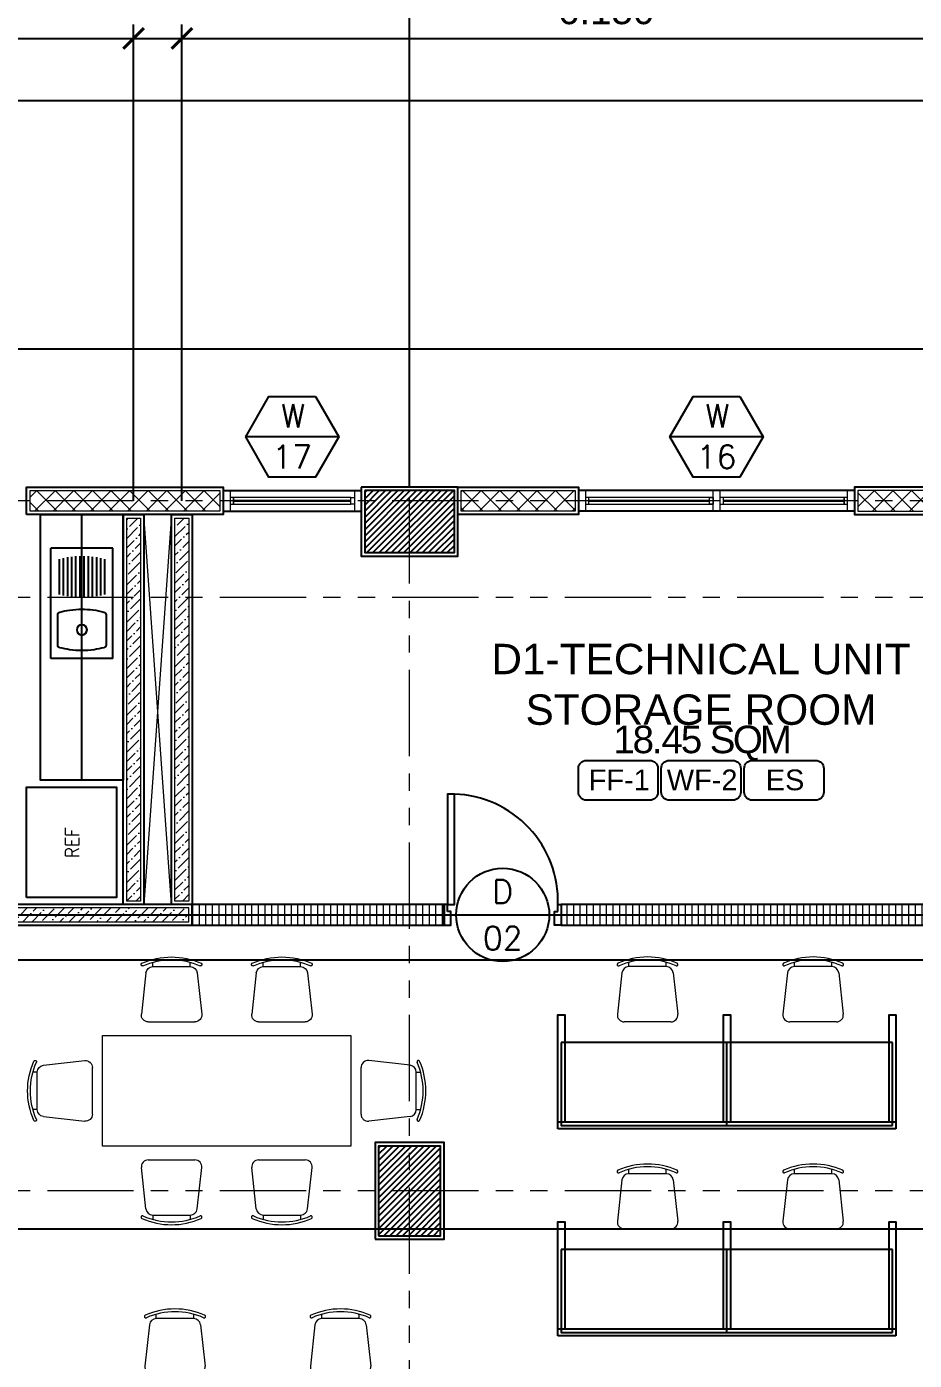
# Model space of a CAD drawing. Header units: metres. Extents: x -12400 to 1, y 0 to 106422.
# Drawn here: x -12144.23 to -12137.8, y 106400.84 to 106410.51 of the extents above; entities that cross this region are included whole.
import ezdxf
from ezdxf.enums import TextEntityAlignment as Align

# ---------------------------------------------------------------- set-up
doc = ezdxf.new("R2010")
doc.units = ezdxf.units.M
doc.header["$PDMODE"] = 35
doc.linetypes.add('HIDDEN2', pattern=[4.762499999999999, 3.175, -1.5875])
doc.linetypes.add('PHANTOM2', pattern=[1.25, 0.625, -0.125, 0.125, -0.125, 0.125, -0.125])
for name, color, linetype, lineweight in [('.3', 6, 'Continuous', 30), ('0.1', 1, 'Continuous', 9), ('0.20', 2, 'Continuous', 20), ('A-DIM-100', 8, 'Continuous', 0), ('DIM 001', 251, 'Continuous', 13), ('FURN 0009', 49, 'Continuous', 9), ('HATCH', 250, 'Continuous', 5)]:
    doc.layers.add(name, color=color, linetype=linetype, lineweight=lineweight)
for name, color, linetype in [('1AR', 1, 'Continuous'), ('1CO-FIXTURE', 1, 'Continuous'), ('1CO-FURNITURE', 1, 'Continuous'), ('2TX-AR', 2, 'Continuous'), ('FIXTURE', 35, 'Continuous'), ('SCH-DOOR', 23, 'Continuous'), ('SCH-FLR', 224, 'Continuous'), ('SCH-WIND', 181, 'Continuous'), ('stone', 15, 'Continuous'), ('txt', 2, 'Continuous'), ('WALL', 7, 'Continuous'), ('WINDOW', 1, 'Continuous')]:
    doc.layers.add(name, color=color, linetype=linetype)
doc.layers.add('GUIDELINES', color=206, linetype='Continuous', plot=False)
doc.styles.add('arial', font='arial.ttf')
doc.styles.add('Arial-Bold', font='arial.ttf')
doc.styles.add('DIMTXT-100', font='arial.ttf')
doc.styles.add('PSM', font='simplex')
doc.styles.add('swis721', font='swiss.ttf')
doc.styles.add('T-0.15', font='romans.shx', dxfattribs={"height": 0.15})
doc.dimstyles.new('D-100', dxfattribs={"dimtxt": 0.2, "dimasz": 0.15, "dimexe": 0.1, "dimexo": 0.1, "dimgap": 0.1, "dimtad": 1, "dimdec": 3, "dimzin": 4, "dimdsep": 46, "dimtxsty": 'DIMTXT-100', "dimblk": 'ARCHTICK', "dimcen": 0.2, "dimdle": 0.1, "dimclrd": 8, "dimclre": 8, "dimclrt": 2, "dimadec": 0, "dimazin": 1, "dimtfac": 1, "dimtdec": 3, "dimtofl": 0, "dimtmove": 2, "dimatfit": 3, "dimfxl": 1, "dimarcsym": 0})
doc.dimstyles.new('DIM 200', dxfattribs={"dimtxt": 200, "dimasz": 1, "dimexe": 0, "dimexo": 40, "dimgap": 50, "dimtad": 1, "dimtoh": 1, "dimdec": 0, "dimlfac": 2, "dimtxsty": 'swis721', "dimblk": 'CIR', "dimcen": 0, "dimclrd": 155, "dimclre": 155, "dimclrt": 4, "dimadec": 0, "dimazin": 0, "dimtfac": 1, "dimtdec": 0, "dimtix": 1, "dimtmove": 1, "dimatfit": 3, "dimldrblk": 'CIR', "dimfxl": 0, "dimarcsym": 0})

# ---------------------------------------------------------------- blocks, each defined once
blk = doc.blocks.new('CIR')
at = {"color": 4}
blk.add_circle((0, 0), 50, dxfattribs=at)
blk = doc.blocks.new('D-TAG')
at = {"layer": 'SCH-DOOR'}
blk.add_line((-0.2999999999883585, 0), (0.2999999999883585, 0), dxfattribs=at)
blk.add_circle((0, 5.821121362714621e-11), 0.3, dxfattribs=at)
at = {"layer": 'SCH-DOOR', "color": 2, "style": 'T-0.15'}
for tag, p in [('D-TAG', (-7.105427357601002e-14, 0.150000000029106)), ('D-NO', (-7.105427357601002e-14, -0.1499999999709054))]:
    blk.add_attdef(tag, text='', height=0.15, dxfattribs=at).set_placement(p, align=Align.MIDDLE_CENTER)
blk = doc.blocks.new('_ArchTick')
at = {"color": 0, "linetype": 'ByBlock', "const_width": 0.15}
blk.add_lwpolyline([(-0.5, -0.5), (0.5, 0.5)], dxfattribs=at)
blk = doc.blocks.new('*D106')
at = {"layer": 'DEFPOINTS', "color": 0, "transparency": 16777216}
for p in [(-12136.95441529414, 106411.3202236537), (-12162.95441529414, 106407.0702236537), (-12136.95441529414, 106407.0702236537)]:
    blk.add_point(p, dxfattribs=at)
at = {"layer": 'DIM 001', "color": 8, "lineweight": -2, "transparency": 16777216}
for p, q in [((-12162.95441529414, 106407.1702236537), (-12162.95441529414, 106411.4202236537)), ((-12136.95441529414, 106407.1702236537), (-12136.95441529414, 106411.4202236537)), ((-12163.05441529414, 106411.3202236537), (-12136.85441529414, 106411.3202236537))]:
    blk.add_line(p, q, dxfattribs=at)
at = {"layer": 'DIM 001', "color": 8, "lineweight": -2, "transparency": 16777216, "xscale": 0.15, "yscale": 0.15, "zscale": 0.15, "rotation": 180}
blk.add_blockref('_ArchTick', (-12162.95441529414, 106411.3202236537), dxfattribs=at)
at = {"layer": 'DIM 001', "color": 8, "lineweight": -2, "transparency": 16777216, "xscale": 0.15, "yscale": 0.15, "zscale": 0.15}
blk.add_blockref('_ArchTick', (-12136.95441529414, 106411.3202236537), dxfattribs=at)
at = {"layer": 'DIM 001', "color": 2, "transparency": 16777216, "insert": (-12149.95441529414, 106411.5223382512), "char_height": 0.2, "attachment_point": 5, "style": 'DIMTXT-100'}
blk.add_mtext('26.000', dxfattribs=at)
blk = doc.blocks.new('*D111')
at = {"layer": 'DEFPOINTS', "color": 0, "transparency": 16777216}
for p in [(-12141.45441529414, 106410.8702236537), (-12145.95441529414, 106407.0702236537), (-12141.45441529414, 106407.0702236537)]:
    blk.add_point(p, dxfattribs=at)
at = {"layer": 'DIM 001', "color": 8, "lineweight": -2, "transparency": 16777216}
for p, q in [((-12145.95441529414, 106407.1702236537), (-12145.95441529414, 106410.9702236537)), ((-12141.45441529414, 106407.1702236537), (-12141.45441529414, 106410.9702236537)), ((-12146.05441529414, 106410.8702236537), (-12141.35441529414, 106410.8702236537))]:
    blk.add_line(p, q, dxfattribs=at)
at = {"layer": 'DIM 001', "color": 8, "lineweight": -2, "transparency": 16777216, "xscale": 0.15, "yscale": 0.15, "zscale": 0.15, "rotation": 180}
blk.add_blockref('_ArchTick', (-12145.95441529414, 106410.8702236537), dxfattribs=at)
at = {"layer": 'DIM 001', "color": 8, "lineweight": -2, "transparency": 16777216, "xscale": 0.15, "yscale": 0.15, "zscale": 0.15}
blk.add_blockref('_ArchTick', (-12141.45441529414, 106410.8702236537), dxfattribs=at)
at = {"layer": 'DIM 001', "color": 2, "transparency": 16777216, "insert": (-12143.70441529414, 106411.0723382512), "char_height": 0.2, "attachment_point": 5, "style": 'DIMTXT-100'}
blk.add_mtext('4.500', dxfattribs=at)
blk = doc.blocks.new('*D112')
at = {"layer": 'DEFPOINTS', "color": 0, "transparency": 16777216}
for p in [(-12136.95441529414, 106410.8702236537), (-12141.45441529414, 106407.0702236537), (-12136.95441529414, 106407.0702236537)]:
    blk.add_point(p, dxfattribs=at)
at = {"layer": 'DIM 001', "color": 8, "lineweight": -2, "transparency": 16777216}
for p, q in [((-12141.45441529414, 106407.1702236537), (-12141.45441529414, 106410.9702236537)), ((-12136.95441529414, 106407.1702236537), (-12136.95441529414, 106410.9702236537)), ((-12141.55441529414, 106410.8702236537), (-12136.85441529414, 106410.8702236537))]:
    blk.add_line(p, q, dxfattribs=at)
at = {"layer": 'DIM 001', "color": 8, "lineweight": -2, "transparency": 16777216, "xscale": 0.15, "yscale": 0.15, "zscale": 0.15, "rotation": 180}
blk.add_blockref('_ArchTick', (-12141.45441529414, 106410.8702236537), dxfattribs=at)
at = {"layer": 'DIM 001', "color": 8, "lineweight": -2, "transparency": 16777216, "xscale": 0.15, "yscale": 0.15, "zscale": 0.15}
blk.add_blockref('_ArchTick', (-12136.95441529414, 106410.8702236537), dxfattribs=at)
at = {"layer": 'DIM 001', "color": 2, "transparency": 16777216, "insert": (-12139.20441529414, 106411.0723382512), "char_height": 0.2, "attachment_point": 5, "style": 'DIMTXT-100'}
blk.add_mtext('4.500', dxfattribs=at)
blk = doc.blocks.new('*D117')
at = {"layer": 'DEFPOINTS', "color": 0, "transparency": 16777216}
for p in [(-12143.45441529413, 106410.4202236537), (-12145.95441529414, 106407.0702236537), (-12143.45441529413, 106406.9702236537)]:
    blk.add_point(p, dxfattribs=at)
at = {"layer": 'DIM 001', "color": 8, "lineweight": -2, "transparency": 16777216}
for p, q in [((-12145.95441529414, 106407.1702236537), (-12145.95441529414, 106410.5202236537)), ((-12143.45441529413, 106407.0702236537), (-12143.45441529413, 106410.5202236537)), ((-12146.05441529414, 106410.4202236537), (-12143.35441529412, 106410.4202236537))]:
    blk.add_line(p, q, dxfattribs=at)
at = {"layer": 'DIM 001', "color": 8, "lineweight": -2, "transparency": 16777216, "xscale": 0.15, "yscale": 0.15, "zscale": 0.15, "rotation": 180}
blk.add_blockref('_ArchTick', (-12145.95441529414, 106410.4202236537), dxfattribs=at)
at = {"layer": 'DIM 001', "color": 8, "lineweight": -2, "transparency": 16777216, "xscale": 0.15, "yscale": 0.15, "zscale": 0.15}
blk.add_blockref('_ArchTick', (-12143.45441529413, 106410.4202236537), dxfattribs=at)
at = {"layer": 'DIM 001', "color": 2, "transparency": 16777216, "insert": (-12144.70441529413, 106410.6223382512), "char_height": 0.2, "attachment_point": 5, "style": 'DIMTXT-100'}
blk.add_mtext('2.500', dxfattribs=at)
blk = doc.blocks.new('*D118')
at = {"layer": 'DEFPOINTS', "color": 0, "transparency": 16777216}
for p in [(-12143.10441529414, 106410.4202236537), (-12143.45441529413, 106406.9702236537), (-12143.10441529414, 106406.9702236538)]:
    blk.add_point(p, dxfattribs=at)
at = {"layer": 'DIM 001', "color": 8, "lineweight": -2, "transparency": 16777216}
for p, q in [((-12143.45441529413, 106407.0702236537), (-12143.45441529413, 106410.5202236537)), ((-12143.10441529414, 106407.0702236538), (-12143.10441529414, 106410.5202236537)), ((-12143.55441529413, 106410.4202236537), (-12143.00441529414, 106410.4202236537))]:
    blk.add_line(p, q, dxfattribs=at)
at = {"layer": 'DIM 001', "color": 8, "lineweight": -2, "transparency": 16777216, "xscale": 0.15, "yscale": 0.15, "zscale": 0.15, "rotation": 180}
blk.add_blockref('_ArchTick', (-12143.45441529413, 106410.4202236537), dxfattribs=at)
at = {"layer": 'DIM 001', "color": 8, "lineweight": -2, "transparency": 16777216, "xscale": 0.15, "yscale": 0.15, "zscale": 0.15}
blk.add_blockref('_ArchTick', (-12143.10441529414, 106410.4202236537), dxfattribs=at)
at = {"layer": 'DIM 001', "color": 2, "transparency": 16777216, "insert": (-12143.27941529413, 106410.7724064641), "char_height": 0.2, "attachment_point": 5, "style": 'DIMTXT-100'}
blk.add_mtext('.350', dxfattribs=at)
blk = doc.blocks.new('*D119')
at = {"layer": 'DEFPOINTS', "color": 0, "transparency": 16777216}
for p in [(-12136.95441529414, 106410.4202236537), (-12136.95441529414, 106407.0702236537), (-12143.10441529414, 106406.9702236538)]:
    blk.add_point(p, dxfattribs=at)
at = {"layer": 'DIM 001', "color": 8, "lineweight": -2, "transparency": 16777216}
for p, q in [((-12143.10441529414, 106407.0702236538), (-12143.10441529414, 106410.5202236537)), ((-12136.95441529414, 106407.1702236537), (-12136.95441529414, 106410.5202236537)), ((-12143.20441529414, 106410.4202236537), (-12136.85441529414, 106410.4202236537))]:
    blk.add_line(p, q, dxfattribs=at)
at = {"layer": 'DIM 001', "color": 8, "lineweight": -2, "transparency": 16777216, "xscale": 0.15, "yscale": 0.15, "zscale": 0.15, "rotation": 180}
blk.add_blockref('_ArchTick', (-12143.10441529414, 106410.4202236537), dxfattribs=at)
at = {"layer": 'DIM 001', "color": 8, "lineweight": -2, "transparency": 16777216, "xscale": 0.15, "yscale": 0.15, "zscale": 0.15}
blk.add_blockref('_ArchTick', (-12136.95441529414, 106410.4202236537), dxfattribs=at)
at = {"layer": 'DIM 001', "color": 2, "transparency": 16777216, "insert": (-12140.02941529414, 106410.6223382512), "char_height": 0.2, "attachment_point": 5, "style": 'DIMTXT-100'}
blk.add_mtext('6.150', dxfattribs=at)
blk = doc.blocks.new('*D157')
at = {"layer": 'DEFPOINTS', "color": 0, "transparency": 16777216}
for p in [(-12136.95441529414, 106406.3702236538), (-12149.00441529414, 106403.7452236537), (-12135.25441529418, 106403.7452236537)]:
    blk.add_point(p, dxfattribs=at)
at = {"layer": 'DIM 001', "color": 8, "lineweight": -2, "transparency": 16777216}
for p, q in [((-12135.25441529418, 106406.4702236538), (-12135.25441529418, 106403.6452236537)), ((-12136.85441529414, 106406.3702236538), (-12135.15441529418, 106406.3702236538)), ((-12148.90441529414, 106403.7452236537), (-12135.15441529418, 106403.7452236537))]:
    blk.add_line(p, q, dxfattribs=at)
at = {"layer": 'DIM 001', "color": 8, "lineweight": -2, "transparency": 16777216, "xscale": 0.15, "yscale": 0.15, "zscale": 0.15}
for p, rotation in [((-12135.25441529418, 106406.3702236538), 90), ((-12135.25441529418, 106403.7452236537), 270)]:
    blk.add_blockref('_ArchTick', p, dxfattribs=dict(at, rotation=rotation))
at = {"layer": 'DIM 001', "color": 2, "transparency": 16777216, "insert": (-12135.45652989169, 106405.0577236537), "char_height": 0.2, "attachment_point": 5, "rotation": 90, "style": 'DIMTXT-100'}
blk.add_mtext('2.625', dxfattribs=at)
blk = doc.blocks.new('*D158')
at = {"layer": 'DEFPOINTS', "color": 0, "transparency": 16777216}
for p in [(-12149.00441529414, 106403.7452236537), (-12147.47941529414, 106401.7952236537), (-12135.25441529418, 106401.7952236537)]:
    blk.add_point(p, dxfattribs=at)
at = {"layer": 'DIM 001', "color": 8, "lineweight": -2, "transparency": 16777216}
for p, q in [((-12135.25441529418, 106403.8452236537), (-12135.25441529418, 106401.6952236537)), ((-12148.90441529414, 106403.7452236537), (-12135.15441529418, 106403.7452236537)), ((-12147.37941529414, 106401.7952236537), (-12135.15441529418, 106401.7952236537))]:
    blk.add_line(p, q, dxfattribs=at)
at = {"layer": 'DIM 001', "color": 8, "lineweight": -2, "transparency": 16777216, "xscale": 0.15, "yscale": 0.15, "zscale": 0.15}
for p, rotation in [((-12135.25441529418, 106403.7452236537), 90), ((-12135.25441529418, 106401.7952236537), 270)]:
    blk.add_blockref('_ArchTick', p, dxfattribs=dict(at, rotation=rotation))
at = {"layer": 'DIM 001', "color": 2, "transparency": 16777216, "insert": (-12135.4565298917, 106402.7702236537), "char_height": 0.2, "attachment_point": 5, "rotation": 90, "style": 'DIMTXT-100'}
blk.add_mtext('1.950', dxfattribs=at)
blk = doc.blocks.new('*D159')
at = {"layer": 'DEFPOINTS', "color": 0, "transparency": 16777216}
for p in [(-12147.47941529414, 106401.7952236537), (-12147.40441529415, 106400.1452236536), (-12135.2544152942, 106400.1452236536)]:
    blk.add_point(p, dxfattribs=at)
at = {"layer": 'DIM 001', "color": 8, "lineweight": -2, "transparency": 16777216}
for p, q in [((-12135.2544152942, 106401.8952236537), (-12135.2544152942, 106400.0452236536)), ((-12147.37941529414, 106401.7952236537), (-12135.1544152942, 106401.7952236537)), ((-12147.30441529415, 106400.1452236536), (-12135.1544152942, 106400.1452236536))]:
    blk.add_line(p, q, dxfattribs=at)
at = {"layer": 'DIM 001', "color": 8, "lineweight": -2, "transparency": 16777216, "xscale": 0.15, "yscale": 0.15, "zscale": 0.15}
for p, rotation in [((-12135.2544152942, 106401.7952236537), 90), ((-12135.2544152942, 106400.1452236536), 270)]:
    blk.add_blockref('_ArchTick', p, dxfattribs=dict(at, rotation=rotation))
at = {"layer": 'DIM 001', "color": 2, "transparency": 16777216, "insert": (-12135.45652989171, 106400.9702236537), "char_height": 0.2, "attachment_point": 5, "rotation": 90, "style": 'DIMTXT-100'}
blk.add_mtext('1.650', dxfattribs=at)
blk = doc.blocks.new('1KS1D')
at = {"layer": '1CO-FIXTURE'}
for p, q in [((-0.4000000000000004, 0.4499999999999993), (-0.4000000000000004, 0)), ((-0.4000000000000004, 0.4499999999999993), (0.3999999999999999, 0.4499999999999993)), ((-0.0824950569565912, 0.4000000000000004), (-0.3021103783336772, 0.4000000000000004)), ((0.3194308864091799, 0.3899999999999988), (0.06517454888095608, 0.3899999999999988)), ((0.3999999999999999, 0.4499999999999993), (0.3999999999999999, 0)), ((0.3377863999446613, 0.3000000000000007), (0.04681903534559728, 0.3000000000000007)), ((0.3334195896750987, 0.3300000000000001), (0.05118584561516526, 0.3300000000000001)), ((0.3275485697408187, 0.3599999999999994), (0.05705686554944078, 0.3599999999999994)), ((0.3421226917176612, 0.240000000000002), (0.04248274357261073, 0.240000000000002)), ((0.3421226917176612, 0.2100000000000026), (0.04248274357259119, 0.2100000000000026)), ((0.3406806126654671, 0.2700000000000014), (0.04392482262479325, 0.2699999999999996)), ((0.3406806126654698, 0.1800000000000033), (0.04392482262477371, 0.1800000000000033)), ((0.3377863999446684, 0.1500000000000039), (0.04681903534557774, 0.1500000000000039)), ((0.3334195896751226, 0.1200000000000045), (0.05118584561515283, 0.1200000000000045)), ((-0.4000000000000004, 0), (0.3999999999999999, 0)), ((-0.3021103783336727, 0.05000000000000071), (-0.0824950569565992, 0.05000000000000071)), ((0.3275485697408365, 0.09000000000000519), (0.05705686554943368, 0.09000000000000519)), ((0.3194308864092954, 0.06000000000000583), (0.06517454888042673, 0.0600000000000076))]:
    blk.add_line(p, q, dxfattribs=at)
blk.add_circle((-0.192302717645136, 0.2250000000000014), 0.0375, dxfattribs=at)
for centre, radius, start, end in [((-0.3021103783336772, 0.3800000000000008), 0.02, 90, 165.1553955529045), ((-0.0824950569565912, 0.3800000000000008), 0.02, 14.84460444708934, 90), ((0.2826972823548277, 0.2250000000000014), 0.6249999999999654, 171.869897645843, 180.0000000000001), ((0.2826972823548561, 0.2250000000000014), 0.6249999999999944, 165.1553955529042, 171.8698976458433), ((-0.6673027176453648, 0.2250000000000014), 0.6250000000002274, 359.9999999999999, 14.84460444708987), ((0.282697282354778, 0.2250000000000014), 0.6249999999999156, 180.0000000000001, 188.1301023541573), ((-0.6673027176452395, 0.2250000000000014), 0.6250000000001021, 351.8698976458444, 359.9999999999999), ((0.2826972823547726, 0.2249999999999766), 0.6249999999999077, 188.1301023541552, 194.8446044470958), ((-0.6673027176452146, 0.2250000000000263), 0.625000000000081, 345.1553955529038, 351.8698976458418), ((-0.3021103783336727, 0.07000000000000028), 0.02, 194.8446044470959, 270), ((-0.0824950569565992, 0.07000000000000028), 0.02, 270, 345.1553955529038)]:
    blk.add_arc(centre, radius, start, end, dxfattribs=at)
blk = doc.blocks.new('*U1738')
at = {"layer": 'HATCH'}
h = blk.add_hatch(dxfattribs=at)
h.set_pattern_fill('ANSI36', color=256, scale=0.015)
h.set_pattern_definition([(45, (12094.09919102851, -106406.7665946045), (0.025256970340507, 0.09260889124852564), [0.1190625, -0.0238125, 0, -0.0238125])])
h.paths.add_polyline_path([(0.0249999999996362, 0.1249999999854481), (0.02499999999963642, 0.02499999999417923), (2.800000000002682, 0.02499999999417923), (2.800000000002682, 0.1249999999854481)])
at = {"color": 4}
blk.add_lwpolyline([(2.825000000002318, 0), (2.825000000002318, 0.1499999999796273), (0, 0.1499999999796273), (0, 0)], close=True, dxfattribs=at)
at = {"layer": 'HATCH'}
blk.add_lwpolyline([(2.800000000002682, 0.02499999999417923), (2.800000000002682, 0.1249999999854481), (0.0249999999996362, 0.1249999999854481), (0.0249999999996362, 0.02499999999417923)], close=True, dxfattribs=at)
blk = doc.blocks.new('new chair')
at = {"layer": 'FURN 0009', "color": 1, "lineweight": 9}
for p, q in [((-135.8034158992814, 400), (-135.803415899165, 431.6333479945315)), ((135.8034158993978, 400), (-135.8034158992814, 400)), ((135.8034158993978, 400), (135.8034158993978, 431.6333479944151)), ((-185.4976026327349, 355.5215763038723), (-218.8309359660489, 55.52157630375586)), ((185.4976026370423, 355.5215763018932), (218.8309359704144, 55.52157630189322)), ((169.1367492326535, 2.328306436538696e-10), (-169.1367492326535, 2.328306436538696e-10))]:
    blk.add_line(p, q, dxfattribs=at)
for centre, radius, start, end in [((-210.9529411762487, 415.4054511487484), 9.999999999999588, 113.8726975280942, 293.8726975280942), ((0, -61.24999999941792), 531.2499999999792, 66.12730247190576, 113.8726975280942), ((0, -61.24999999941792), 511.2499999999808, 66.12730247190576, 113.8726975280942), ((-135.803415899165, 350.0000000002328), 49.99999999999812, 90, 173.659808247256), ((135.8034158995142, 350.0000000004657), 49.99999999999812, 6.340191746267892, 90), ((210.9529411806725, 415.4054511466529), 9.999999999999588, 246.1273024719058, 66.12730247190576), ((-169.1367492325371, 50.00000000046566), 49.99999999999812, 173.659808247256, 270), ((169.1367492326535, 50.00000000046566), 49.99999999999812, 270, 6.340191746267892)]:
    blk.add_arc(centre, radius, start, end, dxfattribs=at)
blk = doc.blocks.new('*U73')
at = {"layer": 'HATCH'}
h = blk.add_hatch(dxfattribs=at)
h.set_pattern_fill('ANSI36', color=256, scale=0.015)
h.set_pattern_definition([(45, (12094.14919102848, -106406.7665946045), (0.025256970340507, 0.09260889124852564), [0.1190625, -0.0238125, 0, -0.0238125])])
h.paths.add_polyline_path([(0.0249999999996362, 0.1249999999854481), (0.0249999999996362, 0.02499999999417923), (2.849999999978309, 0.02499999999417923), (2.849999999978309, 0.1249999999854481)])
at = {"color": 4}
blk.add_lwpolyline([(2.874999999977945, 0), (2.874999999977945, 0.1499999999796273), (0, 0.1499999999796273), (0, 0)], close=True, dxfattribs=at)
at = {"layer": 'HATCH'}
blk.add_lwpolyline([(2.849999999978309, 0.02499999999417923), (2.849999999978309, 0.1249999999854481), (0.0249999999996362, 0.1249999999854481), (0.0249999999996362, 0.02499999999417923)], close=True, dxfattribs=at)
blk = doc.blocks.new('*U1753')
at = {"layer": 'HATCH'}
h = blk.add_hatch(dxfattribs=at)
h.set_pattern_fill('ANSI37', color=256, scale=0.03, angle=-180)
h.set_pattern_definition([(225, (0.3374999999617219, 0), (0.06735192090801863, -0.06735192090801868), []), (314.9999999999999, (0.3374999999617219, 0), (0.06735192090801868, 0.06735192090801861), [])])
h.paths.add_polyline_path([(0.02500000000873115, 0.1749999999883585), (0.02500000000873115, 0.02499999999417923), (1.399999999967179, 0.02499999999417923), (1.399999999967179, 0.1749999999883585)])
blk.add_lwpolyline([(0, 0.1999999999825377), (0, 0), (1.424999999961358, 0), (1.424999999961358, 0.1999999999825377)], close=True)
blk.add_lwpolyline([(0.02500000000873115, 0.1749999999883585), (0.02500000000873115, 0.02499999999417923), (1.399999999967179, 0.02499999999417923), (1.399999999967179, 0.1749999999883585)], close=True, dxfattribs=at)
blk = doc.blocks.new('WINDOW-02')
at = {"layer": '.3', "color": 3}
blk.add_lwpolyline([(891.6890577681731, 3702.173521903613), (892.5390577681726, 3702.17352190362)], dxfattribs=at)
at = {"layer": '0.20'}
for points in [[(891.614057768173, 3702.098521903613), (891.664057768173, 3702.098521903613), (891.664057768173, 3702.248521903613), (891.614057768173, 3702.248521903613)], [(892.614057768173, 3702.098521903613), (892.5640577681729, 3702.098521903613), (892.5640577681729, 3702.248521903613), (892.614057768173, 3702.248521903613)], [(891.6890577681731, 3702.148521903613), (891.664057768173, 3702.148521903613), (891.664057768173, 3702.198521903613), (891.6890577681731, 3702.198521903613)], [(892.5390577681728, 3702.148521903613), (892.5640577681729, 3702.148521903613), (892.5640577681729, 3702.198521903613), (892.5390577681728, 3702.198521903613)]]:
    blk.add_lwpolyline(points, close=True, dxfattribs=at)
at = {"layer": '0.20', "color": 8}
blk.add_lwpolyline([(892.5390577681728, 3702.148521903613), (891.6890577681731, 3702.148521903613), (891.6890577681731, 3702.198521903613), (892.5390577681728, 3702.198521903613)], close=True, dxfattribs=at)
at = {"layer": 'WINDOW'}
for p, q in [((891.614057768173, 3702.248521903613), (892.614057768173, 3702.248521903613)), ((891.614057768173, 3702.098521903613), (892.614057768173, 3702.098521903613))]:
    blk.add_line(p, q, dxfattribs=at)
blk = doc.blocks.new('*U95')
at = {"layer": 'HATCH'}
h = blk.add_hatch(dxfattribs=at)
h.set_pattern_fill('ANSI31', color=256, scale=0.015, angle=45)
h.set_pattern_definition([(90, (12093.09919102852, -106406.4165946045), (-0.04762500000000001, 0), [])])
h.paths.add_polyline_path([(2.220446049250313e-16, 0.1499999999796273), (0, 1.387778780781446e-17), (1.825000000013461, 0), (1.825000000013461, 0.1499999999796273)])
at = {"color": 3}
blk.add_lwpolyline([(1.825000000013461, 0), (1.825000000013461, 0.1499999999796273), (0, 0.1499999999796273), (0, 0)], close=True, dxfattribs=at)
blk = doc.blocks.new('*U96')
at = {"layer": 'HATCH'}
h = blk.add_hatch(dxfattribs=at)
h.set_pattern_fill('ANSI31', color=256, scale=0.015, angle=45)
h.set_pattern_definition([(90, (12094.57419102853, -106406.4165946045), (-0.04762500000000001, 0), [])])
h.paths.add_polyline_path([(0, 0.1499999999796273), (4.440892098500626e-16, 0), (3.300000000019281, -1.387778780781446e-17), (3.300000000019281, 0.1499999999796273)])
at = {"color": 3}
blk.add_lwpolyline([(3.300000000019281, 0), (3.300000000019281, 0.1499999999796273), (0, 0.1499999999796273), (0, 0)], close=True, dxfattribs=at)
blk = doc.blocks.new('*U1739')
at = {"layer": 'HATCH'}
h = blk.add_hatch(dxfattribs=at)
h.set_pattern_fill('ANSI36', color=256, scale=0.015)
h.set_pattern_definition([(45, (12094.09919102884, -106406.7665946045), (0.025256970340507, 0.09260889124852564), [0.1190625, -0.0238125, 0, -0.0238125])])
h.paths.add_polyline_path([(0.0249999999996362, 0.1249999999854481), (0.02499999999963598, 0.02499999999417923), (2.800000000337376, 0.02499999999417923), (2.800000000337376, 0.1249999999854481)])
at = {"color": 4}
blk.add_lwpolyline([(2.825000000337012, 0), (2.825000000337012, 0.1499999999796273), (0, 0.1499999999796273), (0, 0)], close=True, dxfattribs=at)
at = {"layer": 'HATCH'}
blk.add_lwpolyline([(2.800000000337376, 0.02499999999417923), (2.800000000337376, 0.1249999999854481), (0.0249999999996362, 0.1249999999854481), (0.0249999999996362, 0.02499999999417923)], close=True, dxfattribs=at)
blk = doc.blocks.new('*U253')
at = {"layer": 'HATCH'}
h = blk.add_hatch(dxfattribs=at)
h.set_pattern_fill('ANSI37', color=256, scale=0.03, angle=-180)
h.set_pattern_definition([(225, (-0.2124999999385289, 0), (0.06735192090801863, -0.06735192090801868), []), (314.9999999999999, (-0.2124999999385289, 0), (0.06735192090801868, 0.06735192090801861), [])])
h.paths.add_polyline_path([(0.02500000000873115, 0.1749999999883585), (0.02500000000873115, 0.02499999999417923), (0.8500000000669281, 0.02499999999417923), (0.8500000000669281, 0.1749999999883585)])
blk.add_lwpolyline([(0, 0.1999999999825377), (0, 0), (0.8750000000611073, 0), (0.8750000000611073, 0.1999999999825377)], close=True)
blk.add_lwpolyline([(0.02500000000873115, 0.1749999999883585), (0.02500000000873115, 0.02499999999417923), (0.8500000000669281, 0.02499999999417923), (0.8500000000669281, 0.1749999999883585)], close=True, dxfattribs=at)
blk = doc.blocks.new('A$C5BEE79EC')
at = {"layer": 'FIXTURE', "color": 3}
for points in [[(-0.1000000000003638, 0.8250000000008413), (-0.1500000000000909, 0.8250000000008413), (-0.1500000000000909, 0.850000000001387), (0, 0.850000000001387), (0, 0.8000000000002956), (-0.1000000000003638, 0.8000000000002956), (-0.1000000000003638, 0.8250000000008413)], [(-0.1000000000003638, 0.0250000000005457), (-0.1500000000000909, 0.0250000000005457), (-0.1500000000000909, 0), (0, 0), (0, 0.05000000000109139), (-0.1000000000003638, 0.05000000000109139), (-0.1000000000003638, 0.0250000000005457)]]:
    blk.add_lwpolyline(points, dxfattribs=at)
at = {"layer": 'FIXTURE', "color": 2, "ltscale": 0.3}
blk.add_lwpolyline([(-0.1500000000000909, 0.0250000000005457), (-0.1500000000000909, 0.0750000000007276), (-0.9500000000003865, 0.0750000000007276), (-0.9500000000003865, 0.0250000000005457)], close=True, dxfattribs=at)
at = {"layer": 'FIXTURE', "color": 1}
blk.add_arc((-0.1750000000002387, 0.05000000000063665), 0.7754031209637504, 88.15238973399559, 178.1523897339972, dxfattribs=at)
blk = doc.blocks.new('W04')
at = {"layer": '.3', "color": 3}
for points in [[(-12135.03809810802, 106343.4124565114), (-12135.03809810799, 106342.5374565114)], [(-12135.03809810799, 106342.4374565114), (-12135.03809810797, 106341.5624565114)]]:
    blk.add_lwpolyline(points, dxfattribs=at)
at = {"layer": '0.20'}
for points in [[(-12134.96309810803, 106343.4874565114), (-12134.96309810803, 106343.4374565114), (-12135.11309810804, 106343.4374565114), (-12135.11309810804, 106343.4874565114)], [(-12135.01309810803, 106343.4124565114), (-12135.01309810803, 106343.4374565114), (-12135.06309810803, 106343.4374565114), (-12135.06309810803, 106343.4124565114)], [(-12134.96309810792, 106342.5124565114), (-12134.96309810792, 106342.4624565114), (-12135.11309810793, 106342.4624565114), (-12135.11309810793, 106342.5124565114)], [(-12135.013098108, 106342.5124565114), (-12135.013098108, 106342.5374565114), (-12135.063098108, 106342.5374565114), (-12135.063098108, 106342.5124565114)], [(-12135.013098108, 106342.4624565114), (-12135.013098108, 106342.4374565114), (-12135.063098108, 106342.4374565114), (-12135.063098108, 106342.4624565114)], [(-12134.96309810791, 106341.5374565114), (-12134.96309810791, 106341.4874565114), (-12135.11309810792, 106341.4874565114), (-12135.11309810792, 106341.5374565114)], [(-12135.01309810799, 106341.5374565114), (-12135.01309810799, 106341.5624565114), (-12135.06309810799, 106341.5624565114), (-12135.06309810799, 106341.5374565114)]]:
    blk.add_lwpolyline(points, close=True, dxfattribs=at)
at = {"layer": '0.20', "color": 8}
for points in [[(-12135.013098108, 106342.5124565114), (-12135.01309810803, 106343.4124565114), (-12135.06309810803, 106343.4124565114), (-12135.063098108, 106342.5124565114)], [(-12135.063098108, 106342.4624565114), (-12135.06309810796, 106341.5374565114)], [(-12135.01309810796, 106341.5374565114), (-12135.013098108, 106342.4624565114)]]:
    blk.add_lwpolyline(points, dxfattribs=at)
at = {"layer": 'WINDOW'}
for p, q in [((-12135.11309810804, 106343.4874565114), (-12135.11309810797, 106341.4874565114)), ((-12134.96309810803, 106343.4874565114), (-12134.96309810796, 106341.4874565114))]:
    blk.add_line(p, q, dxfattribs=at)
blk = doc.blocks.new('2FCOLUMNS')
h = blk.add_hatch()
h.set_pattern_fill('ANSI31', color=8, scale=0.01)
h.set_pattern_definition([(45, (12128.21296792571, -106237.5702236537), (-0.02245064030267288, 0.02245064030267288), [])])
h.paths.add_polyline_path([(0.02499999999599822, 18.02499999999418), (0.4749999999967258, 18.02499999999418), (0.4749999999967258, 18.67500000000291), (0.02499999999599822, 18.67500000000291)])
h.paths.add_polyline_path([(4.924999999997453, 18.67500000000291), (4.924999999997453, 18.22499999999127), (4.274999999997817, 18.22499999999127), (4.274999999997817, 18.67500000000291)])
h.paths.add_polyline_path([(9.174999999997453, 18.02499999999418), (8.724999999996726, 18.02499999999418), (8.724999999996726, 18.67500000000291), (9.174999999997453, 18.67500000000291)])
h.paths.add_polyline_path([(13.42499999999745, 17.52499999999418), (13.42499999999745, 17.97500000000582), (12.77499999999782, 17.97500000000582), (12.77499999999782, 17.52499999999418)])
h.paths.add_polyline_path([(17.024999999996, 18.02499999999418), (17.47499999999673, 18.02499999999418), (17.47499999999673, 18.67500000000291), (17.024999999996, 18.67500000000291)])
h.paths.add_polyline_path([(21.274999999996, 18.67500000000291), (21.274999999996, 18.22499999999127), (21.92499999999563, 18.22499999999127), (21.92499999999563, 18.67500000000291)])
h.paths.add_polyline_path([(26.17499999999563, 18.02499999999418), (25.72499999999491, 18.02499999999418), (25.72499999999491, 18.67500000000291), (26.17499999999563, 18.67500000000291)])
h.paths.add_polyline_path([(26.17499999999563, 13.27499999999418), (25.72499999999491, 13.27499999999418), (25.72499999999491, 13.92500000000291), (26.17499999999563, 13.92500000000291)])
h.paths.add_polyline_path([(21.37499999999636, 13.27499999999418), (21.82499999999709, 13.27499999999418), (21.82499999999709, 13.92500000000291), (21.37499999999636, 13.92500000000291)])
h.paths.add_polyline_path([(17.024999999996, 13.27499999999418), (17.47499999999673, 13.27499999999418), (17.47499999999673, 13.92500000000291), (17.024999999996, 13.92500000000291)])
h.paths.add_polyline_path([(12.92499999999563, 13.27499999999418), (13.32499999999709, 13.27499999999418), (13.32499999999709, 13.67500000000291), (12.92499999999563, 13.67500000000291)])
h.paths.add_polyline_path([(9.174999999997453, 13.27499999999418), (8.724999999996726, 13.27499999999418), (8.724999999996726, 13.92500000000291), (9.174999999997453, 13.92500000000291)])
h.paths.add_polyline_path([(4.82499999999709, 13.27499999999418), (4.374999999996362, 13.27499999999418), (4.374999999996362, 13.92500000000291), (4.82499999999709, 13.92500000000291)])
h.paths.add_polyline_path([(0.02499999999599822, 13.27499999999418), (0.4749999999967258, 13.27499999999418), (0.4749999999967258, 13.92500000000291), (0.02499999999599822, 13.92500000000291)])
h.paths.add_polyline_path([(0.02499999999599822, 9.02499999999418), (0.4749999999967258, 9.02499999999418), (0.4749999999967258, 9.67500000000291), (0.02499999999599822, 9.67500000000291)])
h.paths.add_polyline_path([(9.174999999997453, 9.02499999999418), (8.724999999996726, 9.02499999999418), (8.724999999996726, 9.67500000000291), (9.174999999997453, 9.67500000000291)])
h.paths.add_polyline_path([(17.024999999996, 9.02499999999418), (17.47499999999673, 9.02499999999418), (17.47499999999673, 9.67500000000291), (17.024999999996, 9.67500000000291)])
h.paths.add_polyline_path([(26.17499999999563, 9.02499999999418), (25.72499999999491, 9.02499999999418), (25.72499999999491, 9.67500000000291), (26.17499999999563, 9.67500000000291)])
h.paths.add_polyline_path([(26.17499999999563, 4.774999999994179), (25.72499999999491, 4.774999999994179), (25.72499999999491, 5.42500000000291), (26.17499999999563, 5.42500000000291)])
h.paths.add_polyline_path([(21.82499999999709, 4.774999999994179), (21.37499999999636, 4.774999999994179), (21.37499999999636, 5.42500000000291), (21.82499999999709, 5.42500000000291)])
h.paths.add_polyline_path([(17.024999999996, 4.774999999994179), (17.47499999999673, 4.774999999994179), (17.47499999999673, 5.42500000000291), (17.024999999996, 5.42500000000291)])
h.paths.add_polyline_path([(13.32499999999709, 4.774999999994179), (12.87499999999636, 4.774999999994179), (12.87499999999636, 5.42500000000291), (13.32499999999709, 5.42500000000291)])
h.paths.add_polyline_path([(9.174999999997453, 4.774999999994179), (8.724999999996726, 4.774999999994179), (8.724999999996726, 5.42500000000291), (9.174999999997453, 5.42500000000291)])
h.paths.add_polyline_path([(4.374999999996362, 4.774999999994179), (4.82499999999709, 4.774999999994179), (4.82499999999709, 5.42500000000291), (4.374999999996362, 5.42500000000291)])
h.paths.add_polyline_path([(0.02499999999599822, 4.774999999994179), (0.4749999999967258, 4.774999999994179), (0.4749999999967258, 5.42500000000291), (0.02499999999599822, 5.42500000000291)])
h.paths.add_polyline_path([(0.02499999999599822, 2.25), (0.4749999999967258, 2.25), (0.4749999999967258, 2.900000000008731), (0.02499999999599822, 2.900000000008731)])
h.paths.add_polyline_path([(0.0249999999996362, 0.02499999999417923), (0.4250000000010914, 0.02499999999417923), (0.4250000000010914, 0.4250000000029104), (0.0249999999996362, 0.4250000000029104)])
h.paths.add_polyline_path([(2.899999999997817, 0.02500000000873115), (2.899999999997817, 0.4750000000203727), (2.249999999998181, 0.4750000000203727), (2.249999999998181, 0.02500000000873115)])
h.paths.add_polyline_path([(4.924999999997453, 0.02500000000873115), (4.924999999997453, 0.4750000000203727), (4.274999999997817, 0.4750000000203727), (4.274999999997817, 0.02500000000873115)])
h.paths.add_polyline_path([(9.174999999997453, 0.02500000000873115), (8.724999999996726, 0.02500000000873115), (8.724999999996726, 0.6750000000174623), (9.174999999997453, 0.6750000000174623)])
h.paths.add_polyline_path([(13.42499999999745, 1.025000000008731), (13.42499999999745, 1.475000000020373), (12.77499999999782, 1.475000000020373), (12.77499999999782, 1.025000000008731)])
h.paths.add_polyline_path([(17.024999999996, 0.02500000000873115), (17.47499999999673, 0.02500000000873115), (17.47499999999673, 0.6750000000174623), (17.024999999996, 0.6750000000174623)])
h.paths.add_polyline_path([(21.274999999996, 0.02500000000873115), (21.274999999996, 0.4750000000203727), (21.92499999999563, 0.4750000000203727), (21.92499999999563, 0.02500000000873115)])
h.paths.add_polyline_path([(26.17499999999563, 0.02500000000873115), (25.72499999999491, 0.02500000000873115), (25.72499999999491, 0.6750000000174623), (26.17499999999563, 0.6750000000174623)])
at = {"color": 7}
for points in [[(21.24999999999636, 18.69999999999709), (21.24999999999636, 18.19999999999709), (21.94999999999709, 18.19999999999709), (21.94999999999709, 18.69999999999709)], [(21.34999999999673, 13.25), (21.84999999999673, 13.25), (21.84999999999673, 13.94999999999709), (21.34999999999673, 13.94999999999709)]]:
    blk.add_lwpolyline(points, close=True, dxfattribs=at)
at = {"layer": 'stone', "color": 5}
for points in [[(21.274999999996, 18.67500000000291), (21.274999999996, 18.22499999999127), (21.92499999999563, 18.22499999999127), (21.92499999999563, 18.67500000000291)], [(21.37499999999636, 13.27499999999418), (21.82499999999709, 13.27499999999418), (21.82499999999709, 13.92500000000291), (21.37499999999636, 13.92500000000291)]]:
    blk.add_lwpolyline(points, close=True, dxfattribs=at)
blk = doc.blocks.new('FP_2F')
at = {"color": 1}
for p, q in [((26.10000000008949, 15.67499999998836), (23.70000000006985, 15.67499999998836)), ((26.10000000008949, 14.17499999998836), (23.70000000006985, 14.17499999998836))]:
    blk.add_line(p, q, dxfattribs=at)
at = {"color": 2}
for points in [[(23.67500000007021, 15.09999999997672), (23.67500000006839, 15.87499999991269), (23.72500000006767, 15.87499999991269), (23.72500000006949, 15.09999999997672)], [(24.87500000008004, 15.09999999997672), (24.87500000007822, 15.87499999991269), (24.92500000007749, 15.87499999991269), (24.92500000007931, 15.09999999997672)], [(26.07500000008986, 15.09999999997672), (26.07500000008804, 15.87499999991269), (26.12500000008731, 15.87499999991269), (26.12500000008913, 15.04999999998836)], [(23.67500000007021, 15.09999999997672), (26.12500000008913, 15.09999999997672)], [(23.67500000007021, 15.04999999997381), (23.67500000007021, 15.09999999997672)], [(26.12500000008913, 15.04999999998836), (23.67500000007021, 15.04999999997381)], [(23.67500000007021, 13.59999999997672), (23.67500000006839, 14.37499999991269), (23.72500000006767, 14.37499999991269), (23.72500000006949, 13.59999999997672)], [(24.87500000008004, 13.59999999997672), (24.87500000007822, 14.37499999991269), (24.92500000007749, 14.37499999991269), (24.92500000007931, 13.59999999997672)], [(26.07500000008986, 13.59999999997672), (26.07500000008804, 14.37499999991269), (26.12500000008731, 14.37499999991269), (26.12500000008913, 13.54999999998836)], [(23.67500000007021, 13.59999999997672), (26.12500000008913, 13.59999999997672)], [(23.67500000007021, 13.54999999997381), (23.67500000007021, 13.59999999997672)], [(26.12500000008913, 13.54999999998836), (23.67500000007021, 13.54999999997381)]]:
    blk.add_lwpolyline(points, dxfattribs=at)
at = {"color": 1, "lineweight": 0}
blk.add_lwpolyline([(20.37500000003638, 14.92499999997381), (20.37500000003638, 15.72499999997672), (22.17500000003565, 15.72499999997672), (22.17500000003565, 14.92499999997381)], close=True, dxfattribs=at)
at = {"color": 1}
for points in [[(23.70000000006985, 15.67499999998836), (23.70000000006985, 15.07499999998254), (26.10000000008949, 15.07499999998254)], [(24.90000000007967, 15.07499999998254), (24.90000000007967, 15.67499999998836)], [(26.10000000008949, 15.07499999998254), (26.10000000008949, 15.67499999998836)], [(23.70000000006985, 14.17499999998836), (23.70000000006985, 13.57499999998254), (26.10000000008949, 13.57499999998254)], [(24.90000000007967, 13.57499999998254), (24.90000000007967, 14.17499999998836)], [(26.10000000008949, 13.57499999998254), (26.10000000008949, 14.17499999998836)]]:
    blk.add_lwpolyline(points, dxfattribs=at)
at = {"layer": '1AR', "color": 1}
blk.add_lwpolyline([(18, 1.000000000058208), (18, -7.275957614183426e-11), (28.19999999999891, -1.455191522836685e-11), (28.19999999999891, 20.69999999996799), (18, 20.69999999996799), (18, 19.69999999996799)], dxfattribs=at)
at = {"layer": '1CO-FURNITURE', "color": 1, "linetype": 'HIDDEN2'}
blk.add_line((20.22499999998035, 17.57499999996799), (20.22499999998035, 19.5), dxfattribs=at)
at = {"layer": '1CO-FURNITURE'}
blk.add_lwpolyline([(20.52499999997963, 19.5), (20.52499999997963, 17.57499999996799), (19.92499999998108, 17.57499999996799), (19.92499999998108, 19.5)], close=True, dxfattribs=at)
blk.add_lwpolyline([(19.82500000002437, 16.72499999997672), (19.82500000002437, 17.52499999996508), (20.47500000002401, 17.52499999996508), (20.47500000002401, 16.72499999997672), (19.82500000002437, 16.72499999997672)], dxfattribs=at)
at = {"layer": 'GUIDELINES'}
blk.add_lwpolyline([(18.07500000000073, 16.59999999997672), (27.10000000000036, 16.59999999997672)], dxfattribs=at)
at = {"layer": 'HATCH'}
for points in [[(20.875, 16.67499999997381), (20.67499999999745, 19.49999999998545)], [(20.87499999999818, 19.49999999998545), (20.67499999999927, 16.67499999997381)]]:
    blk.add_lwpolyline(points, dxfattribs=at)
for name, p in [('2FCOLUMNS', (1.000000000003638, 0.9999999999854481)), ('*U73', (18.15000000000691, 16.52499999999418)), ('*U95', (21.02499999998508, 16.52499999999418)), ('*U96', (23.70000000000073, 16.52499999997963))]:
    blk.add_blockref(name, p)
at = {"xscale": -1}
for name, p, rotation in [('*U1753', (19.82500000002074, 19.70000000015716), 180), ('WINDOW-02', (-870.3640577681726, 3721.773521903597), 180), ('*U253', (22.94999999996617, 19.70000000018626), 180), ('*U1738', (20.52500000002328, 16.67499999998836), 270), ('*U1739', (20.87500000001091, 16.67499999981374), 270)]:
    blk.add_blockref(name, p, dxfattribs=dict(at, rotation=rotation))
for name, p, rotation in [('W04', (-106317.6624565114, -12115.43809810787), 270), ('*U253', (26.70000000002801, 19.70000000018626), 180)]:
    blk.add_blockref(name, p, dxfattribs=dict(rotation=rotation))
at = {"lineweight": 0, "yscale": 0.001000000000000031, "zscale": 0.001000000000000031}
for p, xscale in [((20.87500000000182, 15.82499999999709), -0.001000000000000031), ((21.67500000000109, 15.82499999999709), -0.001000000000000031), ((24.32500000008622, 15.82499999998254), 0.001000000000000031), ((25.52500000012333, 15.82499999998254), 0.001000000000000031), ((24.32500000008622, 14.32499999998254), 0.001000000000000031), ((25.52500000012333, 14.32499999998254), 0.001000000000000031), ((20.89999999997599, 13.27499999997963), 0.001000000000000031), ((22.1000000000131, 13.27499999997963), 0.001000000000000031)]:
    blk.add_blockref('new chair', p, dxfattribs=dict(at, xscale=xscale))
at = {"lineweight": 0, "zscale": 0.001000000000000031}
for p, xscale, yscale, rotation in [((20.30176200340793, 15.32499999993888), -0.001000000000000046, 0.001000000000000046, 90), ((22.2482379966641, 15.32499999993888), 0.001000000000000031, 0.001000000000000031, 270), ((20.87500000000182, 14.82499999996799), 0.001000000000000031, 0.001000000000000031, 180), ((21.67500000000109, 14.82499999996799), 0.001000000000000031, 0.001000000000000031, 180)]:
    blk.add_blockref('new chair', p, dxfattribs=dict(at, xscale=xscale, yscale=yscale, rotation=rotation))
at = {"layer": '1CO-FURNITURE', "xscale": -1, "rotation": 270}
blk.add_blockref('1KS1D', (19.99999999997817, 18.85724999997183), dxfattribs=at)
at = {"layer": 'WALL', "rotation": 270}
blk.add_blockref('A$C5BEE79EC', (22.84999999999854, 16.52499999997963), dxfattribs=at)
at = {"color": 8, "char_height": 0.15, "attachment_point": 5}
for s, insert in [('{\\Fx-hlvm1s|c0;\\W0.9;\\T0.9;27}', (20.87500000000364, 16.03052157630736)), ('{\\Fx-hlvm1s|c0;\\W0.9;\\T0.9;28}', (21.67500000000291, 16.03052157630736)), ('{\\Fx-hlvm1s|c0;\\W0.9;\\T0.9;33}', (24.32500000008804, 16.03052157629281)), ('{\\Fx-hlvm1s|c0;\\W0.9;\\T0.9;34}', (25.52500000012515, 16.03052157629281)), ('{\\Fx-hlvm1s|c0;\\W0.9;\\T0.9;31}', (20.87500000000364, 14.61947842365771)), ('{\\Fx-hlvm1s|c0;\\W0.9;\\T0.9;32}', (21.67500000000291, 14.61947842365771)), ('{\\Fx-hlvm1s|c0;\\W0.9;\\T0.9;35}', (24.32500000008804, 14.53052157629281)), ('{\\Fx-hlvm1s|c0;\\W0.9;\\T0.9;36}', (25.52500000012515, 14.53052157629281)), ('{\\Fx-hlvm1s|c0;\\W0.9;\\T0.9;24}', (20.89999999997781, 13.4805215762899)), ('{\\Fx-hlvm1s|c0;\\W0.9;\\T0.9;25}', (22.10000000001492, 13.4805215762899))]:
    blk.add_mtext_dynamic_manual_height_columns(s, width=5150.828219755791, gutter_width=1, heights=[0], dxfattribs=dict(at, insert=insert))
at = {"layer": '0.1', "color": 2, "insert": (20.77499999999964, 18.08749999999418), "char_height": 0.15, "attachment_point": 5, "rotation": 90.00000000000006}
blk.add_mtext_dynamic_manual_height_columns('{\\Fx-hlvm1s|c0;\\W0.9;\\T0.9;PIPE SHAFT}', width=5150.828219755791, gutter_width=1, heights=[0], dxfattribs=at)
at = {"layer": '0.1', "color": 2, "attachment_point": 5}
for s, insert, char_height in [('{\\Fx-hlvm1s|c0;\\W0.9;\\T0.9;\\C8;29}', (20.09624042710129, 15.32499999995343), 0.15), ('{\\Fx-hlvm1s|c0;\\W0.9;\\T0.9;\\C3;WORKING TABLE}', (21.27500000003602, 15.32499999998254), 0.12), ('{\\Fx-hlvm1s|c0;\\W0.9;\\T0.9;\\C8;30}', (22.45375957297074, 15.32499999995343), 0.15)]:
    blk.add_mtext_dynamic_manual_height_columns(s, width=5150.828219755791, gutter_width=1, heights=[0], dxfattribs=dict(at, insert=insert, char_height=char_height))
at = {"layer": '2TX-AR', "style": 'PSM', "width": 0.9}
blk.add_text('REF', height=0.1, rotation=90, dxfattribs=at).set_placement((20.20579024451217, 17.12324817992339), align=Align.CENTER)
blk = doc.blocks.new('W-TAG')
at = {"layer": 'SCH-WIND'}
blk.add_line((-0.2999999999883585, 1.4210854715202e-14), (0.2999999999883585, -1.4210854715202e-14), dxfattribs=at)
blk.add_lwpolyline([(-0.1500000000232831, 0.2598076211288429), (-0.3000000000465661, 1.4210854715202e-14), (-0.1500000000232831, -0.2598076211288429), (0.1499999999650754, -0.2598076211288429), (0.2999999999883585, -1.4210854715202e-14), (0.1499999999650754, 0.2598076211288429)], close=True, dxfattribs=at)
at = {"layer": 'SCH-WIND', "color": 2, "style": 'T-0.15'}
for tag, p in [('W-TAG', (-0.005861362880693832, 0.1346037882111908)), ('W-NO', (-1.4210854715202e-14, -0.1299038105644215))]:
    blk.add_attdef(tag, text='', height=0.15, dxfattribs=at).set_placement(p, align=Align.MIDDLE_CENTER)
blk = doc.blocks.new('GRID1')
at = {"color": 6, "linetype": 'PHANTOM2'}
for points in [[(-12138.75441529414, 106384.7702236537), (-12138.75441529414, 106412.5702236537)], [(-12130.75441529413, 106407.8702236537), (-12163.75441529414, 106407.8702236537)], [(-12130.75441529413, 106407.1702236537), (-12163.15441529414, 106407.1702236537)], [(-12130.75441529413, 106402.8702236537), (-12163.75441529414, 106402.8702236537)]]:
    blk.add_leader(points, dimstyle='DIM 200', override={"dimasz": 0.002, "dimgap": 60, "dimtad": 0}, dxfattribs=at)

msp = doc.modelspace()

# ---------------------------------------------------------------- linework, layer by layer
at = {"layer": 'GUIDELINES'}
for points in [[(-12165.10441529414, 106410.4202236537), (-12134.80441529414, 106410.4202236537), (-12134.80441529414, 106385.3202236537), (-12165.10441529414, 106385.3202236537)], [(-12165.10441529414, 106410.4202236537), (-12134.80441529414, 106410.4202236537), (-12134.80441529414, 106385.3202236537), (-12165.10441529414, 106385.3202236537)], [(-12164.65441529414, 106409.9702236537), (-12135.25441529414, 106409.9702236537), (-12135.25441529414, 106385.7702236537), (-12164.65441529414, 106385.7702236537)]]:
    msp.add_lwpolyline(points, close=True, dxfattribs=at)
at = {"layer": 'SCH-FLR', "color": 1}
for points in [[(-12139.71251529412, 106404.9012236537), (-12140.17331529415, 106404.9012236537, -0.414213562373095), (-12140.23091529412, 106404.9588236537), (-12140.23091529412, 106405.1316236537, -0.414213562373095), (-12140.17331529415, 106405.1892236537), (-12139.71251529412, 106405.1892236537, -0.414213562373095), (-12139.65491529412, 106405.1316236537), (-12139.65491529412, 106404.9588236537, -0.414213562373095)], [(-12139.11151529413, 106404.9012236537), (-12139.57231529415, 106404.9012236537, -0.414213562373095), (-12139.62991529412, 106404.9588236537), (-12139.62991529412, 106405.1316236537, -0.414213562373095), (-12139.57231529415, 106405.1892236537), (-12139.11151529413, 106405.1892236537, -0.414213562373095), (-12139.05391529412, 106405.1316236537), (-12139.05391529412, 106404.9588236537, -0.414213562373095)], [(-12138.51051529413, 106404.9012236537), (-12138.97131529415, 106404.9012236537, -0.414213562373095), (-12139.02891529412, 106404.9588236537), (-12139.02891529412, 106405.1316236537, -0.414213562373095), (-12138.97131529415, 106405.1892236537), (-12138.51051529413, 106405.1892236537, -0.414213562373095), (-12138.45291529412, 106405.1316236537), (-12138.45291529412, 106404.9588236537, -0.414213562373095)]]:
    msp.add_lwpolyline(points, format="xyb", close=True, dxfattribs=at)

# ---------------------------------------------------------------- block references
msp.add_blockref('FP_2F', (-12164.05441529414, 106387.4702236537))
at = {"layer": 'A-DIM-100'}
msp.add_blockref('GRID1', (-2.700000000000728, -0.8000000000029104), dxfattribs=at)
at = {"layer": 'SCH-WIND', "color": 2}
ref = msp.add_blockref('W-TAG', (-12142.30441216652, 106407.5349350856), dxfattribs=dict(at, xscale=-1.125000000042443, yscale=1.125000000042443, zscale=1.125000000042443))
ref.add_attrib('W-NO', '17', dxfattribs={"color": 2, "height": 0.1687500000063664, "style": 'T-0.15'}).set_placement((-12142.30441216652, 106407.3887932987), align=Align.MIDDLE_CENTER)
ref.add_attrib('W-TAG', 'W', dxfattribs={"color": 2, "height": 0.1687500000063664, "style": 'T-0.15'}).set_placement((-12142.29781813327, 106407.6863643473), align=Align.MIDDLE_CENTER)
ref = msp.add_blockref('W-TAG', (-12139.22941216652, 106407.5349350857), dxfattribs=dict(at, xscale=-1.125000000042443, yscale=1.125000000042443, zscale=1.125000000042443))
ref.add_attrib('W-NO', '16', dxfattribs={"color": 2, "height": 0.1687500000063664, "style": 'T-0.15'}).set_placement((-12139.22941216652, 106407.3887932988), align=Align.MIDDLE_CENTER)
ref.add_attrib('W-TAG', 'W', dxfattribs={"color": 2, "height": 0.1687500000063664, "style": 'T-0.15'}).set_placement((-12139.22281813328, 106407.6863643474), align=Align.MIDDLE_CENTER)
at = {"layer": 'SCH-WIND', "xscale": 1.125, "yscale": 1.125, "zscale": 1.125}
msp.add_blockref('D-TAG', (-12140.77941529417, 106404.0702236537), dxfattribs=at).add_auto_attribs({'D-NO': '02', 'D-TAG': 'D'})

# ---------------------------------------------------------------- texts
at = {"linetype": 'Continuous', "attachment_point": 5, "style": 'arial'}
for s, insert, char_height in [('\\pxse0.75,t28;{\\C4;D1-TECHNICAL UNIT \\PSTORAGE ROOM}', (-12139.34191529414, 106405.7392236537), 0.22), ('\\pxse0.75,t28;{\\T0.9;\\C3;18.45 SQM}', (-12139.34191529414, 106405.3142236537), 0.2)]:
    msp.add_mtext_dynamic_manual_height_columns(s, width=6.084194777119323, gutter_width=0.001, heights=[0], dxfattribs=dict(at, insert=insert, char_height=char_height))
at = {"layer": 'txt', "color": 6, "linetype": 'Continuous', "char_height": 0.15, "width": 0.4656548431105184, "attachment_point": 2, "style": 'Arial-Bold'}
for s, insert in [('{\\C2;FF-1}', (-12139.93479239318, 106405.1233358263)), ('{\\C2;WF-2}', (-12139.33379239318, 106405.1233358263)), ('{\\C2;ES}', (-12138.73279239318, 106405.1233358263))]:
    msp.add_mtext(s, dxfattribs=dict(at, insert=insert))

# ---------------------------------------------------------------- dimensions: what is measured, and where the dimension line sits
at = {"layer": 'DIM 001'}
for base, p1, p2, picture, middle in [((-12136.95441529414, 106411.3202236537), (-12162.95441529414, 106407.0702236537), (-12136.95441529414, 106407.0702236537), '*D106', (-12149.95441529414, 106411.5223382512)), ((-12141.45441529414, 106410.8702236537), (-12145.95441529414, 106407.0702236537), (-12141.45441529414, 106407.0702236537), '*D111', (-12143.70441529414, 106411.0723382512)), ((-12136.95441529414, 106410.8702236537), (-12141.45441529414, 106407.0702236537), (-12136.95441529414, 106407.0702236537), '*D112', (-12139.20441529414, 106411.0723382512)), ((-12143.10441529414, 106410.4202236537), (-12143.45441529413, 106406.9702236537), (-12143.10441529414, 106406.9702236538), '*D118', (-12143.27941529413, 106410.7724064641)), ((-12143.45441529413, 106410.4202236537), (-12145.95441529414, 106407.0702236537), (-12143.45441529413, 106406.9702236537), '*D117', (-12144.70441529413, 106410.6223382512)), ((-12136.95441529414, 106410.4202236537), (-12143.10441529414, 106406.9702236538), (-12136.95441529414, 106407.0702236537), '*D119', (-12140.02941529414, 106410.6223382512))]:
    dim = msp.add_linear_dim(base=base, p1=p1, p2=p2, dimstyle='D-100', dxfattribs=at)
    dim.commit()
    dim.dimension.update_dxf_attribs({"geometry": picture, "text_midpoint": middle})
for base, p1, p2, picture, middle in [((-12135.25441529418, 106403.7452236537), (-12136.95441529414, 106406.3702236537), (-12149.00441529414, 106403.7452236537), '*D157', (-12135.45652989169, 106405.0577236537)), ((-12135.25441529418, 106401.7952236537), (-12149.00441529414, 106403.7452236537), (-12147.47941529414, 106401.7952236537), '*D158', (-12135.4565298917, 106402.7702236537)), ((-12135.2544152942, 106400.1452236536), (-12147.47941529414, 106401.7952236537), (-12147.40441529414, 106400.1452236536), '*D159', (-12135.45652989171, 106400.9702236537))]:
    dim = msp.add_linear_dim(base=base, p1=p1, p2=p2, angle=90, dimstyle='D-100', dxfattribs=at)
    dim.commit()
    dim.dimension.update_dxf_attribs({"geometry": picture, "text_midpoint": middle})

doc.saveas('drawing.dxf')
